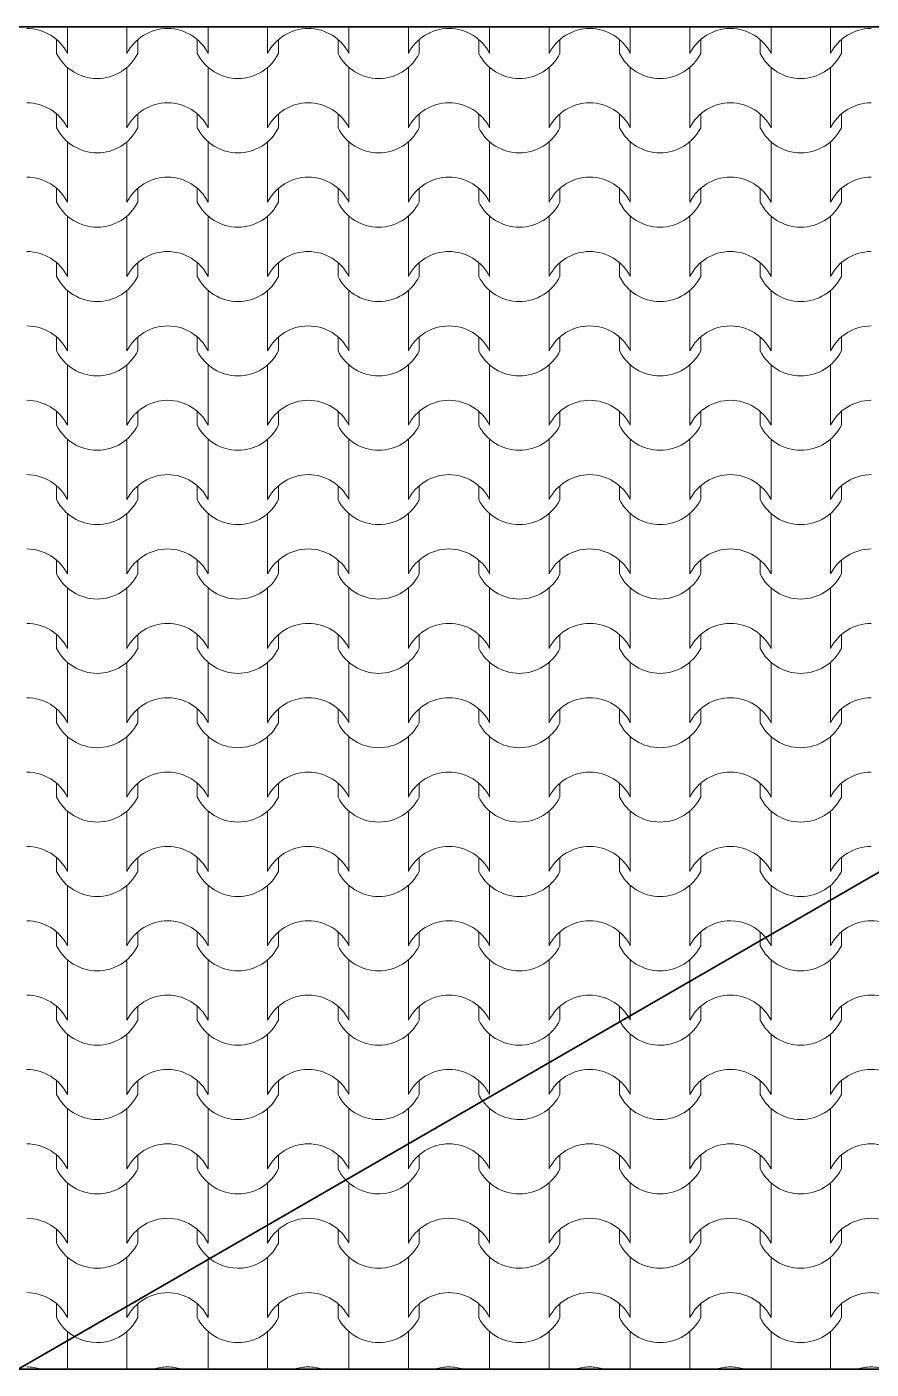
# Model space of a CAD drawing. Header units: millimetres. Extents: x 102766 to 172228, y -127504 to -81044.
# Drawn here: x 112370 to 114076, y -91269 to -88555 of the extents above; entities that cross this region are included whole.
import ezdxf

# ---------------------------------------------------------------- set-up
doc = ezdxf.new("R2010")
doc.units = ezdxf.units.MM
doc.header["$MEASUREMENT"] = 0
doc.layers.add('2D Drafting - General_Pen_No__105', color=7, linetype='Continuous', lineweight=13, true_color=0xcae6ff)
doc.layers.add('2D Drafting - General_Pen_No__82', color=7, linetype='Continuous', lineweight=20, true_color=0xaaaaaa)
doc.layers.add('Shell - Roof_Pen_No__21', color=7, linetype='Continuous', lineweight=35)

# ---------------------------------------------------------------- blocks, each defined once
blk = doc.blocks.new('*X18')
at = {"layer": '2D Drafting - General_Pen_No__82', "linetype": 'Continuous'}
for p, q in [((112451.7, -88555.1), (112451.7, -88608.9)), ((112572, -88555.1), (112572, -88608.9)), ((112736.2, -88555.1), (112736.2, -88608.9)), ((112856.4, -88555.1), (112856.4, -88608.9)), ((113020.7, -88555.1), (113020.7, -88608.9)), ((113140.9, -88555.1), (113140.9, -88608.9)), ((113305.2, -88555.1), (113305.2, -88608.9)), ((113425.4, -88555.1), (113425.4, -88608.9)), ((113589.6, -88555.1), (113589.6, -88608.9)), ((113709.9, -88555.1), (113709.9, -88608.9)), ((113874.1, -88555.1), (113874.1, -88608.9)), ((113994.4, -88555.1), (113994.4, -88608.9)), ((112429.7, -88580.9), (112429.7, -88608.9)), ((112594, -88580.9), (112594, -88608.9)), ((112714.2, -88580.9), (112714.2, -88608.9)), ((112878.4, -88580.9), (112878.4, -88608.9)), ((112998.7, -88580.9), (112998.7, -88608.9)), ((113162.9, -88580.9), (113162.9, -88608.9)), ((113283.2, -88580.9), (113283.2, -88608.9)), ((113447.4, -88580.9), (113447.4, -88608.9)), ((113567.6, -88580.9), (113567.6, -88608.9)), ((113731.9, -88580.9), (113731.9, -88608.9)), ((113852.1, -88580.9), (113852.1, -88608.9)), ((114016.4, -88580.9), (114016.4, -88608.9)), ((112451.7, -88637.3), (112451.7, -88698.3)), ((112572, -88637.3), (112572, -88698.3)), ((112736.2, -88637.3), (112736.2, -88698.3)), ((112856.4, -88637.3), (112856.4, -88698.3)), ((113020.7, -88637.3), (113020.7, -88698.3)), ((113140.9, -88637.3), (113140.9, -88698.3)), ((113305.2, -88637.3), (113305.2, -88698.3)), ((113425.4, -88637.3), (113425.4, -88698.3)), ((113589.6, -88637.3), (113589.6, -88698.3)), ((113709.9, -88637.3), (113709.9, -88698.3)), ((113874.1, -88637.3), (113874.1, -88698.3)), ((113994.4, -88637.3), (113994.4, -88698.3)), ((112451.7, -88698.3), (112451.7, -88759.3)), ((112572, -88698.3), (112572, -88759.3)), ((112736.2, -88698.3), (112736.2, -88759.3)), ((112856.4, -88698.3), (112856.4, -88759.3)), ((113020.7, -88698.3), (113020.7, -88759.3)), ((113140.9, -88698.3), (113140.9, -88759.3)), ((113305.2, -88698.3), (113305.2, -88759.3)), ((113425.4, -88698.3), (113425.4, -88759.3)), ((113589.6, -88698.3), (113589.6, -88759.3)), ((113709.9, -88698.3), (113709.9, -88759.3)), ((113874.1, -88698.3), (113874.1, -88759.3)), ((113994.4, -88698.3), (113994.4, -88759.3)), ((112429.7, -88731.2), (112429.7, -88759.3)), ((112594, -88731.2), (112594, -88759.3)), ((112714.2, -88731.2), (112714.2, -88759.3)), ((112878.4, -88731.2), (112878.4, -88759.3)), ((112998.7, -88731.2), (112998.7, -88759.3)), ((113162.9, -88731.2), (113162.9, -88759.3)), ((113283.2, -88731.2), (113283.2, -88759.3)), ((113447.4, -88731.2), (113447.4, -88759.3)), ((113567.6, -88731.2), (113567.6, -88759.3)), ((113731.9, -88731.2), (113731.9, -88759.3)), ((113852.1, -88731.2), (113852.1, -88759.3)), ((114016.4, -88731.2), (114016.4, -88759.3)), ((112451.7, -88787.7), (112451.7, -88848.6)), ((112572, -88787.7), (112572, -88848.6)), ((112736.2, -88787.7), (112736.2, -88848.6)), ((112856.4, -88787.7), (112856.4, -88848.6)), ((113020.7, -88787.7), (113020.7, -88848.6)), ((113140.9, -88787.7), (113140.9, -88848.6)), ((113305.2, -88787.7), (113305.2, -88848.6)), ((113425.4, -88787.7), (113425.4, -88848.6)), ((113589.6, -88787.7), (113589.6, -88848.6)), ((113709.9, -88787.7), (113709.9, -88848.6)), ((113874.1, -88787.7), (113874.1, -88848.6)), ((113994.4, -88787.7), (113994.4, -88848.6)), ((112451.7, -88848.6), (112451.7, -88909.6)), ((112572, -88848.6), (112572, -88909.6)), ((112736.2, -88848.6), (112736.2, -88909.6)), ((112856.4, -88848.6), (112856.4, -88909.6)), ((113020.7, -88848.6), (113020.7, -88909.6)), ((113140.9, -88848.6), (113140.9, -88909.6)), ((113305.2, -88848.6), (113305.2, -88909.6)), ((113425.4, -88848.6), (113425.4, -88909.6)), ((113589.6, -88848.6), (113589.6, -88909.6)), ((113709.9, -88848.6), (113709.9, -88909.6)), ((113874.1, -88848.6), (113874.1, -88909.6)), ((113994.4, -88848.6), (113994.4, -88909.6)), ((112429.7, -88881.6), (112429.7, -88909.6)), ((112594, -88881.6), (112594, -88909.6)), ((112714.2, -88881.6), (112714.2, -88909.6)), ((112878.4, -88881.6), (112878.4, -88909.6)), ((112998.7, -88881.6), (112998.7, -88909.6)), ((113162.9, -88881.6), (113162.9, -88909.6)), ((113283.2, -88881.6), (113283.2, -88909.6)), ((113447.4, -88881.6), (113447.4, -88909.6)), ((113567.6, -88881.6), (113567.6, -88909.6)), ((113731.9, -88881.6), (113731.9, -88909.6)), ((113852.1, -88881.6), (113852.1, -88909.6)), ((114016.4, -88881.6), (114016.4, -88909.6)), ((112451.7, -88938), (112451.7, -88999)), ((112572, -88938), (112572, -88999)), ((112736.2, -88938), (112736.2, -88999)), ((112856.4, -88938), (112856.4, -88999)), ((113020.7, -88938), (113020.7, -88999)), ((113140.9, -88938), (113140.9, -88999)), ((113305.2, -88938), (113305.2, -88999)), ((113425.4, -88938), (113425.4, -88999)), ((113589.6, -88938), (113589.6, -88999)), ((113709.9, -88938), (113709.9, -88999)), ((113874.1, -88938), (113874.1, -88999)), ((113994.4, -88938), (113994.4, -88999)), ((112451.7, -88999), (112451.7, -89059.9)), ((112572, -88999), (112572, -89059.9)), ((112736.2, -88999), (112736.2, -89059.9)), ((112856.4, -88999), (112856.4, -89059.9)), ((113020.7, -88999), (113020.7, -89059.9)), ((113140.9, -88999), (113140.9, -89059.9)), ((113305.2, -88999), (113305.2, -89059.9)), ((113425.4, -88999), (113425.4, -89059.9)), ((113589.6, -88999), (113589.6, -89059.9)), ((113709.9, -88999), (113709.9, -89059.9)), ((113874.1, -88999), (113874.1, -89059.9)), ((113994.4, -88999), (113994.4, -89059.9)), ((112429.7, -89031.9), (112429.7, -89059.9)), ((112594, -89031.9), (112594, -89059.9)), ((112714.2, -89031.9), (112714.2, -89059.9)), ((112878.4, -89031.9), (112878.4, -89059.9)), ((112998.7, -89031.9), (112998.7, -89059.9)), ((113162.9, -89031.9), (113162.9, -89059.9)), ((113283.2, -89031.9), (113283.2, -89059.9)), ((113447.4, -89031.9), (113447.4, -89059.9)), ((113567.6, -89031.9), (113567.6, -89059.9)), ((113731.9, -89031.9), (113731.9, -89059.9)), ((113852.1, -89031.9), (113852.1, -89059.9)), ((114016.4, -89031.9), (114016.4, -89059.9)), ((112451.7, -89088.3), (112451.7, -89149.3)), ((112572, -89088.3), (112572, -89149.3)), ((112736.2, -89088.3), (112736.2, -89149.3)), ((112856.4, -89088.3), (112856.4, -89149.3)), ((113020.7, -89088.3), (113020.7, -89149.3)), ((113140.9, -89088.3), (113140.9, -89149.3)), ((113305.2, -89088.3), (113305.2, -89149.3)), ((113425.4, -89088.3), (113425.4, -89149.3)), ((113589.6, -89088.3), (113589.6, -89149.3)), ((113709.9, -89088.3), (113709.9, -89149.3)), ((113874.1, -89088.3), (113874.1, -89149.3)), ((113994.4, -89088.3), (113994.4, -89149.3)), ((112451.7, -89149.3), (112451.7, -89210.3)), ((112572, -89149.3), (112572, -89210.3)), ((112736.2, -89149.3), (112736.2, -89210.3)), ((112856.4, -89149.3), (112856.4, -89210.3)), ((113020.7, -89149.3), (113020.7, -89210.3)), ((113140.9, -89149.3), (113140.9, -89210.3)), ((113305.2, -89149.3), (113305.2, -89210.3)), ((113425.4, -89149.3), (113425.4, -89210.3)), ((113589.6, -89149.3), (113589.6, -89210.3)), ((113709.9, -89149.3), (113709.9, -89210.3)), ((113874.1, -89149.3), (113874.1, -89210.3)), ((113994.4, -89149.3), (113994.4, -89210.3)), ((112429.7, -89182.2), (112429.7, -89210.3)), ((112594, -89182.2), (112594, -89210.3)), ((112714.2, -89182.2), (112714.2, -89210.3)), ((112878.4, -89182.2), (112878.4, -89210.3)), ((112998.7, -89182.2), (112998.7, -89210.3)), ((113162.9, -89182.2), (113162.9, -89210.3)), ((113283.2, -89182.2), (113283.2, -89210.3)), ((113447.4, -89182.2), (113447.4, -89210.3)), ((113567.6, -89182.2), (113567.6, -89210.3)), ((113731.9, -89182.2), (113731.9, -89210.3)), ((113852.1, -89182.2), (113852.1, -89210.3)), ((114016.4, -89182.2), (114016.4, -89210.3)), ((112451.7, -89238.7), (112451.7, -89299.6)), ((112572, -89238.7), (112572, -89299.6)), ((112736.2, -89238.7), (112736.2, -89299.6)), ((112856.4, -89238.7), (112856.4, -89299.6)), ((113020.7, -89238.7), (113020.7, -89299.6)), ((113140.9, -89238.7), (113140.9, -89299.6)), ((113305.2, -89238.7), (113305.2, -89299.6)), ((113425.4, -89238.7), (113425.4, -89299.6)), ((113589.6, -89238.7), (113589.6, -89299.6)), ((113709.9, -89238.7), (113709.9, -89299.6)), ((113874.1, -89238.7), (113874.1, -89299.6)), ((113994.4, -89238.7), (113994.4, -89299.6)), ((112451.7, -89299.6), (112451.7, -89360.6)), ((112572, -89299.6), (112572, -89360.6)), ((112736.2, -89299.6), (112736.2, -89360.6)), ((112856.4, -89299.6), (112856.4, -89360.6)), ((113020.7, -89299.6), (113020.7, -89360.6)), ((113140.9, -89299.6), (113140.9, -89360.6)), ((113305.2, -89299.6), (113305.2, -89360.6)), ((113425.4, -89299.6), (113425.4, -89360.6)), ((113589.6, -89299.6), (113589.6, -89360.6)), ((113709.9, -89299.6), (113709.9, -89360.6)), ((113874.1, -89299.6), (113874.1, -89360.6)), ((113994.4, -89299.6), (113994.4, -89360.6)), ((112429.7, -89332.6), (112429.7, -89360.6)), ((112594, -89332.6), (112594, -89360.6)), ((112714.2, -89332.6), (112714.2, -89360.6)), ((112878.4, -89332.6), (112878.4, -89360.6)), ((112998.7, -89332.6), (112998.7, -89360.6)), ((113162.9, -89332.6), (113162.9, -89360.6)), ((113283.2, -89332.6), (113283.2, -89360.6)), ((113447.4, -89332.6), (113447.4, -89360.6)), ((113567.6, -89332.6), (113567.6, -89360.6)), ((113731.9, -89332.6), (113731.9, -89360.6)), ((113852.1, -89332.6), (113852.1, -89360.6)), ((114016.4, -89332.6), (114016.4, -89360.6)), ((112451.7, -89389), (112451.7, -89450)), ((112572, -89389), (112572, -89450)), ((112736.2, -89389), (112736.2, -89450)), ((112856.4, -89389), (112856.4, -89450)), ((113020.7, -89389), (113020.7, -89450)), ((113140.9, -89389), (113140.9, -89450)), ((113305.2, -89389), (113305.2, -89450)), ((113425.4, -89389), (113425.4, -89450)), ((113589.6, -89389), (113589.6, -89450)), ((113709.9, -89389), (113709.9, -89450)), ((113874.1, -89389), (113874.1, -89450)), ((113994.4, -89389), (113994.4, -89450)), ((112451.7, -89450), (112451.7, -89510.9)), ((112572, -89450), (112572, -89510.9)), ((112736.2, -89450), (112736.2, -89510.9)), ((112856.4, -89450), (112856.4, -89510.9)), ((113020.7, -89450), (113020.7, -89510.9)), ((113140.9, -89450), (113140.9, -89510.9)), ((113305.2, -89450), (113305.2, -89510.9)), ((113425.4, -89450), (113425.4, -89510.9)), ((113589.6, -89450), (113589.6, -89510.9)), ((113709.9, -89450), (113709.9, -89510.9)), ((113874.1, -89450), (113874.1, -89510.9)), ((113994.4, -89450), (113994.4, -89510.9)), ((112429.7, -89482.9), (112429.7, -89510.9)), ((112594, -89482.9), (112594, -89510.9)), ((112714.2, -89482.9), (112714.2, -89510.9)), ((112878.4, -89482.9), (112878.4, -89510.9)), ((112998.7, -89482.9), (112998.7, -89510.9)), ((113162.9, -89482.9), (113162.9, -89510.9)), ((113283.2, -89482.9), (113283.2, -89510.9)), ((113447.4, -89482.9), (113447.4, -89510.9)), ((113567.6, -89482.9), (113567.6, -89510.9)), ((113731.9, -89482.9), (113731.9, -89510.9)), ((113852.1, -89482.9), (113852.1, -89510.9)), ((114016.4, -89482.9), (114016.4, -89510.9)), ((112451.7, -89539.3), (112451.7, -89600.3)), ((112572, -89539.3), (112572, -89600.3)), ((112736.2, -89539.3), (112736.2, -89600.3)), ((112856.4, -89539.3), (112856.4, -89600.3)), ((113020.7, -89539.3), (113020.7, -89600.3)), ((113140.9, -89539.3), (113140.9, -89600.3)), ((113305.2, -89539.3), (113305.2, -89600.3)), ((113425.4, -89539.3), (113425.4, -89600.3)), ((113589.6, -89539.3), (113589.6, -89600.3)), ((113709.9, -89539.3), (113709.9, -89600.3)), ((113874.1, -89539.3), (113874.1, -89600.3)), ((113994.4, -89539.3), (113994.4, -89600.3)), ((112451.7, -89600.3), (112451.7, -89661.3)), ((112572, -89600.3), (112572, -89661.3)), ((112736.2, -89600.3), (112736.2, -89661.3)), ((112856.4, -89600.3), (112856.4, -89661.3)), ((113020.7, -89600.3), (113020.7, -89661.3)), ((113140.9, -89600.3), (113140.9, -89661.3)), ((113305.2, -89600.3), (113305.2, -89661.3)), ((113425.4, -89600.3), (113425.4, -89661.3)), ((113589.6, -89600.3), (113589.6, -89661.3)), ((113709.9, -89600.3), (113709.9, -89661.3)), ((113874.1, -89600.3), (113874.1, -89661.3)), ((113994.4, -89600.3), (113994.4, -89661.3)), ((112429.7, -89633.3), (112429.7, -89661.3)), ((112594, -89633.3), (112594, -89661.3)), ((112714.2, -89633.3), (112714.2, -89661.3)), ((112878.4, -89633.3), (112878.4, -89661.3)), ((112998.7, -89633.3), (112998.7, -89661.3)), ((113162.9, -89633.3), (113162.9, -89661.3)), ((113283.2, -89633.3), (113283.2, -89661.3)), ((113447.4, -89633.3), (113447.4, -89661.3)), ((113567.6, -89633.3), (113567.6, -89661.3)), ((113731.9, -89633.3), (113731.9, -89661.3)), ((113852.1, -89633.3), (113852.1, -89661.3)), ((114016.4, -89633.3), (114016.4, -89661.3)), ((112451.7, -89689.7), (112451.7, -89750.6)), ((112572, -89689.7), (112572, -89750.6)), ((112736.2, -89689.7), (112736.2, -89750.6)), ((112856.4, -89689.7), (112856.4, -89750.6)), ((113020.7, -89689.7), (113020.7, -89750.6)), ((113140.9, -89689.7), (113140.9, -89750.6)), ((113305.2, -89689.7), (113305.2, -89750.6)), ((113425.4, -89689.7), (113425.4, -89750.6)), ((113589.6, -89689.7), (113589.6, -89750.6)), ((113709.9, -89689.7), (113709.9, -89750.6)), ((113874.1, -89689.7), (113874.1, -89750.6)), ((113994.4, -89689.7), (113994.4, -89750.6)), ((112451.7, -89750.6), (112451.7, -89811.6)), ((112572, -89750.6), (112572, -89811.6)), ((112736.2, -89750.6), (112736.2, -89811.6)), ((112856.4, -89750.6), (112856.4, -89811.6)), ((113020.7, -89750.6), (113020.7, -89811.6)), ((113140.9, -89750.6), (113140.9, -89811.6)), ((113305.2, -89750.6), (113305.2, -89811.6)), ((113425.4, -89750.6), (113425.4, -89811.6)), ((113589.6, -89750.6), (113589.6, -89811.6)), ((113709.9, -89750.6), (113709.9, -89811.6)), ((113874.1, -89750.6), (113874.1, -89811.6)), ((113994.4, -89750.6), (113994.4, -89811.6)), ((112429.7, -89783.6), (112429.7, -89811.6)), ((112594, -89783.6), (112594, -89811.6)), ((112714.2, -89783.6), (112714.2, -89811.6)), ((112878.4, -89783.6), (112878.4, -89811.6)), ((112998.7, -89783.6), (112998.7, -89811.6)), ((113162.9, -89783.6), (113162.9, -89811.6)), ((113283.2, -89783.6), (113283.2, -89811.6)), ((113447.4, -89783.6), (113447.4, -89811.6)), ((113567.6, -89783.6), (113567.6, -89811.6)), ((113731.9, -89783.6), (113731.9, -89811.6)), ((113852.1, -89783.6), (113852.1, -89811.6)), ((114016.4, -89783.6), (114016.4, -89811.6)), ((112451.7, -89840), (112451.7, -89901)), ((112572, -89840), (112572, -89901)), ((112736.2, -89840), (112736.2, -89901)), ((112856.4, -89840), (112856.4, -89901)), ((113020.7, -89840), (113020.7, -89901)), ((113140.9, -89840), (113140.9, -89901)), ((113305.2, -89840), (113305.2, -89901)), ((113425.4, -89840), (113425.4, -89901)), ((113589.6, -89840), (113589.6, -89901)), ((113709.9, -89840), (113709.9, -89901)), ((113874.1, -89840), (113874.1, -89901)), ((113994.4, -89840), (113994.4, -89901)), ((112451.7, -89901), (112451.7, -89962)), ((112572, -89901), (112572, -89962)), ((112736.2, -89901), (112736.2, -89962)), ((112856.4, -89901), (112856.4, -89962)), ((113020.7, -89901), (113020.7, -89962)), ((113140.9, -89901), (113140.9, -89962)), ((113305.2, -89901), (113305.2, -89962)), ((113425.4, -89901), (113425.4, -89962)), ((113589.6, -89901), (113589.6, -89962)), ((113709.9, -89901), (113709.9, -89962)), ((113874.1, -89901), (113874.1, -89962)), ((113994.4, -89901), (113994.4, -89962)), ((112429.7, -89933.9), (112429.7, -89962)), ((112594, -89933.9), (112594, -89962)), ((112714.2, -89933.9), (112714.2, -89962)), ((112878.4, -89933.9), (112878.4, -89962)), ((112998.7, -89933.9), (112998.7, -89962)), ((113162.9, -89933.9), (113162.9, -89962)), ((113283.2, -89933.9), (113283.2, -89962)), ((113447.4, -89933.9), (113447.4, -89962)), ((113567.6, -89933.9), (113567.6, -89962)), ((113731.9, -89933.9), (113731.9, -89962)), ((113852.1, -89933.9), (113852.1, -89962)), ((114016.4, -89933.9), (114016.4, -89962)), ((112451.7, -89990.4), (112451.7, -90051.3)), ((112572, -89990.4), (112572, -90051.3)), ((112736.2, -89990.4), (112736.2, -90051.3)), ((112856.4, -89990.4), (112856.4, -90051.3)), ((113020.7, -89990.4), (113020.7, -90051.3)), ((113140.9, -89990.4), (113140.9, -90051.3)), ((113305.2, -89990.4), (113305.2, -90051.3)), ((113425.4, -89990.4), (113425.4, -90051.3)), ((113589.6, -89990.4), (113589.6, -90051.3)), ((113709.9, -89990.4), (113709.9, -90051.3)), ((113874.1, -89990.4), (113874.1, -90051.3)), ((113994.4, -89990.4), (113994.4, -90051.3)), ((112451.7, -90051.3), (112451.7, -90112.3)), ((112572, -90051.3), (112572, -90112.3)), ((112736.2, -90051.3), (112736.2, -90112.3)), ((112856.4, -90051.3), (112856.4, -90112.3)), ((113020.7, -90051.3), (113020.7, -90112.3)), ((113140.9, -90051.3), (113140.9, -90112.3)), ((113305.2, -90051.3), (113305.2, -90112.3)), ((113425.4, -90051.3), (113425.4, -90112.3)), ((113589.6, -90051.3), (113589.6, -90112.3)), ((113709.9, -90051.3), (113709.9, -90112.3)), ((113874.1, -90051.3), (113874.1, -90112.3)), ((113994.4, -90051.3), (113994.4, -90112.3)), ((112429.7, -90084.3), (112429.7, -90112.3)), ((112594, -90084.3), (112594, -90112.3)), ((112714.2, -90084.3), (112714.2, -90112.3)), ((112878.4, -90084.3), (112878.4, -90112.3)), ((112998.7, -90084.3), (112998.7, -90112.3)), ((113162.9, -90084.3), (113162.9, -90112.3)), ((113283.2, -90084.3), (113283.2, -90112.3)), ((113447.4, -90084.3), (113447.4, -90112.3)), ((113567.6, -90084.3), (113567.6, -90112.3)), ((113731.9, -90084.3), (113731.9, -90112.3)), ((113852.1, -90084.3), (113852.1, -90112.3)), ((114016.4, -90084.3), (114016.4, -90112.3)), ((112451.7, -90140.7), (112451.7, -90201.7)), ((112572, -90140.7), (112572, -90201.7)), ((112736.2, -90140.7), (112736.2, -90201.7)), ((112856.4, -90140.7), (112856.4, -90201.7)), ((113020.7, -90140.7), (113020.7, -90201.7)), ((113140.9, -90140.7), (113140.9, -90201.7)), ((113305.2, -90140.7), (113305.2, -90201.7)), ((113425.4, -90140.7), (113425.4, -90201.7)), ((113589.6, -90140.7), (113589.6, -90201.7)), ((113709.9, -90140.7), (113709.9, -90201.7)), ((113874.1, -90140.7), (113874.1, -90201.7)), ((113994.4, -90140.7), (113994.4, -90201.7)), ((112451.7, -90201.7), (112451.7, -90262.6)), ((112572, -90201.7), (112572, -90262.6)), ((112736.2, -90201.7), (112736.2, -90262.6)), ((112856.4, -90201.7), (112856.4, -90262.6)), ((113020.7, -90201.7), (113020.7, -90262.6)), ((113140.9, -90201.7), (113140.9, -90262.6)), ((113305.2, -90201.7), (113305.2, -90262.6)), ((113425.4, -90201.7), (113425.4, -90262.6)), ((113589.6, -90201.7), (113589.6, -90262.6)), ((113709.9, -90201.7), (113709.9, -90262.6)), ((113874.1, -90201.7), (113874.1, -90262.6)), ((113994.4, -90201.7), (113994.4, -90262.6)), ((112429.7, -90234.6), (112429.7, -90262.6)), ((112594, -90234.6), (112594, -90262.6)), ((112714.2, -90234.6), (112714.2, -90262.6)), ((112878.4, -90234.6), (112878.4, -90262.6)), ((112998.7, -90234.6), (112998.7, -90262.6)), ((113162.9, -90234.6), (113162.9, -90262.6)), ((113283.2, -90234.6), (113283.2, -90262.6)), ((113447.4, -90234.6), (113447.4, -90262.6)), ((113567.6, -90234.6), (113567.6, -90262.6)), ((113731.9, -90234.6), (113731.9, -90262.6)), ((113852.1, -90234.6), (113852.1, -90262.6)), ((114016.4, -90234.6), (114016.4, -90262.6)), ((112451.7, -90291), (112451.7, -90352)), ((112572, -90291), (112572, -90352)), ((112736.2, -90291), (112736.2, -90352)), ((112856.4, -90291), (112856.4, -90352)), ((113020.7, -90291), (113020.7, -90352)), ((113140.9, -90291), (113140.9, -90352)), ((113305.2, -90291), (113305.2, -90352)), ((113425.4, -90291), (113425.4, -90352)), ((113589.6, -90291), (113589.6, -90352)), ((113709.9, -90291), (113709.9, -90352)), ((113874.1, -90291), (113874.1, -90352)), ((113994.4, -90291), (113994.4, -90320.8)), ((112451.7, -90352), (112451.7, -90413)), ((112572, -90352), (112572, -90413)), ((112736.2, -90352), (112736.2, -90413)), ((112856.4, -90352), (112856.4, -90413)), ((113020.7, -90352), (113020.7, -90413)), ((113140.9, -90352), (113140.9, -90413)), ((113305.2, -90352), (113305.2, -90413)), ((113425.4, -90352), (113425.4, -90413)), ((113589.6, -90352), (113589.6, -90413)), ((113709.9, -90352), (113709.9, -90413)), ((113874.1, -90352), (113874.1, -90390.2)), ((112429.7, -90384.9), (112429.7, -90413)), ((112594, -90384.9), (112594, -90413)), ((112714.2, -90384.9), (112714.2, -90413)), ((112878.4, -90384.9), (112878.4, -90413)), ((112998.7, -90384.9), (112998.7, -90413)), ((113162.9, -90384.9), (113162.9, -90413)), ((113283.2, -90384.9), (113283.2, -90413)), ((113447.4, -90384.9), (113447.4, -90413)), ((113567.6, -90384.9), (113567.6, -90413)), ((113731.9, -90384.9), (113731.9, -90413)), ((113852.1, -90384.9), (113852.1, -90402.9)), ((112451.7, -90441.4), (112451.7, -90502.3)), ((112572, -90441.4), (112572, -90502.3)), ((112736.2, -90441.4), (112736.2, -90502.3)), ((112856.4, -90441.4), (112856.4, -90502.3)), ((113020.7, -90441.4), (113020.7, -90502.3)), ((113140.9, -90441.4), (113140.9, -90502.3)), ((113305.2, -90441.4), (113305.2, -90502.3)), ((113425.4, -90441.4), (113425.4, -90502.3)), ((113589.6, -90441.4), (113589.6, -90502.3)), ((113709.9, -90441.4), (113709.9, -90485)), ((112451.7, -90502.3), (112451.7, -90563.3)), ((112572, -90502.3), (112572, -90563.3)), ((112736.2, -90502.3), (112736.2, -90563.3)), ((112856.4, -90502.3), (112856.4, -90563.3)), ((113020.7, -90502.3), (113020.7, -90563.3)), ((113140.9, -90502.3), (113140.9, -90563.3)), ((113305.2, -90502.3), (113305.2, -90563.3)), ((113425.4, -90502.3), (113425.4, -90563.3)), ((113589.6, -90502.3), (113589.6, -90554.4)), ((112429.7, -90535.3), (112429.7, -90563.3)), ((112594, -90535.3), (112594, -90563.3)), ((112714.2, -90535.3), (112714.2, -90563.3)), ((112878.4, -90535.3), (112878.4, -90563.3)), ((112998.7, -90535.3), (112998.7, -90563.3)), ((113162.9, -90535.3), (113162.9, -90563.3)), ((113283.2, -90535.3), (113283.2, -90563.3)), ((113447.4, -90535.3), (113447.4, -90563.3)), ((113567.6, -90535.3), (113567.6, -90563.3)), ((112451.7, -90591.7), (112451.7, -90652.7)), ((112572, -90591.7), (112572, -90652.7)), ((112736.2, -90591.7), (112736.2, -90652.7)), ((112856.4, -90591.7), (112856.4, -90652.7)), ((113020.7, -90591.7), (113020.7, -90652.7)), ((113140.9, -90591.7), (113140.9, -90652.7)), ((113305.2, -90591.7), (113305.2, -90652.7)), ((113425.4, -90591.7), (113425.4, -90649.3)), ((112451.7, -90652.7), (112451.7, -90713.6)), ((112572, -90652.7), (112572, -90713.6)), ((112736.2, -90652.7), (112736.2, -90713.6)), ((112856.4, -90652.7), (112856.4, -90713.6)), ((113020.7, -90652.7), (113020.7, -90713.6)), ((113140.9, -90652.7), (113140.9, -90713.6)), ((113305.2, -90652.7), (113305.2, -90713.6)), ((112429.7, -90685.6), (112429.7, -90713.6)), ((112594, -90685.6), (112594, -90713.6)), ((112714.2, -90685.6), (112714.2, -90713.6)), ((112878.4, -90685.6), (112878.4, -90713.6)), ((112998.7, -90685.6), (112998.7, -90713.6)), ((113162.9, -90685.6), (113162.9, -90713.6)), ((113283.2, -90685.6), (113283.2, -90713.6)), ((112451.7, -90742), (112451.7, -90803)), ((112572, -90742), (112572, -90803)), ((112736.2, -90742), (112736.2, -90803)), ((112856.4, -90742), (112856.4, -90803)), ((113020.7, -90742), (113020.7, -90803)), ((113140.9, -90742), (113140.9, -90803)), ((112451.7, -90803), (112451.7, -90864)), ((112572, -90803), (112572, -90864)), ((112736.2, -90803), (112736.2, -90864)), ((112856.4, -90803), (112856.4, -90864)), ((113020.7, -90803), (113020.7, -90864)), ((113140.9, -90803), (113140.9, -90813.5)), ((112429.7, -90835.9), (112429.7, -90864)), ((112594, -90835.9), (112594, -90864)), ((112714.2, -90835.9), (112714.2, -90864)), ((112878.4, -90835.9), (112878.4, -90864)), ((112998.7, -90835.9), (112998.7, -90864)), ((112451.7, -90892.4), (112451.7, -90953.3)), ((112572, -90892.4), (112572, -90953.3)), ((112736.2, -90892.4), (112736.2, -90953.3)), ((112856.4, -90892.4), (112856.4, -90953.3)), ((112451.7, -90953.3), (112451.7, -91014.3)), ((112572, -90953.3), (112572, -91014.3)), ((112736.2, -90953.3), (112736.2, -91014.3)), ((112856.4, -90953.3), (112856.4, -90977.8)), ((112429.7, -90986.3), (112429.7, -91014.3)), ((112594, -90986.3), (112594, -91014.3)), ((112714.2, -90986.3), (112714.2, -91014.3)), ((112451.7, -91042.7), (112451.7, -91103.7)), ((112572, -91042.7), (112572, -91103.7)), ((112736.2, -91042.7), (112736.2, -91047.2)), ((112451.7, -91103.7), (112451.7, -91164.6)), ((112572, -91103.7), (112572, -91142)), ((112429.7, -91136.6), (112429.7, -91164.6)), ((112451.7, -91193), (112451.7, -91211.4))]:
    blk.add_line(p, q, dxfattribs=at)
for centre, radius, start, end in [((112369.3, -88650.9), 92.5, 26.9885, 89.8295), ((112654.4, -88650.9), 92.5, 90.1705, 153.0115), ((112653.8, -88650.9), 92.5, 26.9885, 89.8295), ((112938.8, -88650.9), 92.5, 90.1705, 153.0115), ((112938.3, -88650.9), 92.5, 26.9885, 89.8295), ((113223.3, -88650.9), 92.5, 90.1705, 153.0115), ((113222.8, -88650.9), 92.5, 26.9885, 89.8295), ((113507.8, -88650.9), 92.5, 90.1705, 153.0115), ((113507.2, -88650.9), 92.5, 26.9885, 89.8295), ((113792.3, -88650.9), 92.5, 90.1705, 153.0115), ((113791.7, -88650.9), 92.5, 26.9885, 89.8295), ((114076.8, -88650.9), 92.5, 90.1705, 153.0115), ((112511.8, -88567.6), 91.9, 206.7044, 333.2956), ((112796.3, -88567.6), 91.9, 206.7044, 333.2956), ((113080.8, -88567.6), 91.9, 206.7044, 333.2956), ((113365.3, -88567.6), 91.9, 206.7044, 333.2956), ((113649.8, -88567.6), 91.9, 206.7044, 333.2956), ((113934.2, -88567.6), 91.9, 206.7044, 333.2956), ((112369.3, -88801.2), 92.5, 26.9885, 89.8295), ((112654.4, -88801.2), 92.5, 90.1705, 153.0115), ((112653.8, -88801.2), 92.5, 26.9885, 89.8295), ((112938.8, -88801.2), 92.5, 90.1705, 153.0115), ((112938.3, -88801.2), 92.5, 26.9885, 89.8295), ((113223.3, -88801.2), 92.5, 90.1705, 153.0115), ((113222.8, -88801.2), 92.5, 26.9885, 89.8295), ((113507.8, -88801.2), 92.5, 90.1705, 153.0115), ((113507.2, -88801.2), 92.5, 26.9885, 89.8295), ((113792.3, -88801.2), 92.5, 90.1705, 153.0115), ((113791.7, -88801.2), 92.5, 26.9885, 89.8295), ((114076.8, -88801.2), 92.5, 90.1705, 153.0115), ((112511.8, -88718), 91.9, 206.7044, 333.2956), ((112796.3, -88718), 91.9, 206.7044, 333.2956), ((113080.8, -88718), 91.9, 206.7044, 333.2956), ((113365.3, -88718), 91.9, 206.7044, 333.2956), ((113649.8, -88718), 91.9, 206.7044, 333.2956), ((113934.2, -88718), 91.9, 206.7044, 333.2956), ((112369.3, -88951.6), 92.5, 26.9885, 89.8295), ((112654.4, -88951.6), 92.5, 90.1705, 153.0115), ((112653.8, -88951.6), 92.5, 26.9885, 89.8295), ((112938.8, -88951.6), 92.5, 90.1705, 153.0115), ((112938.3, -88951.6), 92.5, 26.9885, 89.8295), ((113223.3, -88951.6), 92.5, 90.1705, 153.0115), ((113222.8, -88951.6), 92.5, 26.9885, 89.8295), ((113507.8, -88951.6), 92.5, 90.1705, 153.0115), ((113507.2, -88951.6), 92.5, 26.9885, 89.8295), ((113792.3, -88951.6), 92.5, 90.1705, 153.0115), ((113791.7, -88951.6), 92.5, 26.9885, 89.8295), ((114076.8, -88951.6), 92.5, 90.1705, 153.0115), ((112511.8, -88868.3), 91.9, 206.7044, 333.2956), ((112796.3, -88868.3), 91.9, 206.7044, 333.2956), ((113080.8, -88868.3), 91.9, 206.7044, 333.2956), ((113365.3, -88868.3), 91.9, 206.7044, 333.2956), ((113649.8, -88868.3), 91.9, 206.7044, 333.2956), ((113934.2, -88868.3), 91.9, 206.7044, 333.2956), ((112369.3, -89101.9), 92.5, 26.9885, 89.8295), ((112654.4, -89101.9), 92.5, 90.1705, 153.0115), ((112653.8, -89101.9), 92.5, 26.9885, 89.8295), ((112938.8, -89101.9), 92.5, 90.1705, 153.0115), ((112938.3, -89101.9), 92.5, 26.9885, 89.8295), ((113223.3, -89101.9), 92.5, 90.1705, 153.0115), ((113222.8, -89101.9), 92.5, 26.9885, 89.8295), ((113507.8, -89101.9), 92.5, 90.1705, 153.0115), ((113507.2, -89101.9), 92.5, 26.9885, 89.8295), ((113792.3, -89101.9), 92.5, 90.1705, 153.0115), ((113791.7, -89101.9), 92.5, 26.9885, 89.8295), ((114076.8, -89101.9), 92.5, 90.1705, 153.0115), ((112511.8, -89018.6), 91.9, 206.7044, 333.2956), ((112796.3, -89018.6), 91.9, 206.7044, 333.2956), ((113080.8, -89018.6), 91.9, 206.7044, 333.2956), ((113365.3, -89018.6), 91.9, 206.7044, 333.2956), ((113649.8, -89018.6), 91.9, 206.7044, 333.2956), ((113934.2, -89018.6), 91.9, 206.7044, 333.2956), ((112369.3, -89252.2), 92.5, 26.9885, 89.8295), ((112654.4, -89252.2), 92.5, 90.1705, 153.0115), ((112653.8, -89252.2), 92.5, 26.9885, 89.8295), ((112938.8, -89252.2), 92.5, 90.1705, 153.0115), ((112938.3, -89252.2), 92.5, 26.9885, 89.8295), ((113223.3, -89252.2), 92.5, 90.1705, 153.0115), ((113222.8, -89252.2), 92.5, 26.9885, 89.8295), ((113507.8, -89252.2), 92.5, 90.1705, 153.0115), ((113507.2, -89252.2), 92.5, 26.9885, 89.8295), ((113792.3, -89252.2), 92.5, 90.1705, 153.0115), ((113791.7, -89252.2), 92.5, 26.9885, 89.8295), ((114076.8, -89252.2), 92.5, 90.1705, 153.0115), ((112511.8, -89169), 91.9, 206.7044, 333.2956), ((112796.3, -89169), 91.9, 206.7044, 333.2956), ((113080.8, -89169), 91.9, 206.7044, 333.2956), ((113365.3, -89169), 91.9, 206.7044, 333.2956), ((113649.8, -89169), 91.9, 206.7044, 333.2956), ((113934.2, -89169), 91.9, 206.7044, 333.2956), ((112369.3, -89402.6), 92.5, 26.9885, 89.8295), ((112654.4, -89402.6), 92.5, 90.1705, 153.0115), ((112653.8, -89402.6), 92.5, 26.9885, 89.8295), ((112938.8, -89402.6), 92.5, 90.1705, 153.0115), ((112938.3, -89402.6), 92.5, 26.9885, 89.8295), ((113223.3, -89402.6), 92.5, 90.1705, 153.0115), ((113222.8, -89402.6), 92.5, 26.9885, 89.8295), ((113507.8, -89402.6), 92.5, 90.1705, 153.0115), ((113507.2, -89402.6), 92.5, 26.9885, 89.8295), ((113792.3, -89402.6), 92.5, 90.1705, 153.0115), ((113791.7, -89402.6), 92.5, 26.9885, 89.8295), ((114076.8, -89402.6), 92.5, 90.1705, 153.0115), ((112511.8, -89319.3), 91.9, 206.7044, 333.2956), ((112796.3, -89319.3), 91.9, 206.7044, 333.2956), ((113080.8, -89319.3), 91.9, 206.7044, 333.2956), ((113365.3, -89319.3), 91.9, 206.7044, 333.2956), ((113649.8, -89319.3), 91.9, 206.7044, 333.2956), ((113934.2, -89319.3), 91.9, 206.7044, 333.2956), ((112369.3, -89552.9), 92.5, 26.9885, 89.8295), ((112654.4, -89552.9), 92.5, 90.1705, 153.0115), ((112653.8, -89552.9), 92.5, 26.9885, 89.8295), ((112938.8, -89552.9), 92.5, 90.1705, 153.0115), ((112938.3, -89552.9), 92.5, 26.9885, 89.8295), ((113223.3, -89552.9), 92.5, 90.1705, 153.0115), ((113222.8, -89552.9), 92.5, 26.9885, 89.8295), ((113507.8, -89552.9), 92.5, 90.1705, 153.0115), ((113507.2, -89552.9), 92.5, 26.9885, 89.8295), ((113792.3, -89552.9), 92.5, 90.1705, 153.0115), ((113791.7, -89552.9), 92.5, 26.9885, 89.8295), ((114076.8, -89552.9), 92.5, 90.1705, 153.0115), ((112511.8, -89469.6), 91.9, 206.7044, 333.2956), ((112796.3, -89469.6), 91.9, 206.7044, 333.2956), ((113080.8, -89469.6), 91.9, 206.7044, 333.2956), ((113365.3, -89469.6), 91.9, 206.7044, 333.2956), ((113649.8, -89469.6), 91.9, 206.7044, 333.2956), ((113934.2, -89469.6), 91.9, 206.7044, 333.2956), ((112369.3, -89703.2), 92.5, 26.9885, 89.8295), ((112654.4, -89703.2), 92.5, 90.1705, 153.0115), ((112653.8, -89703.2), 92.5, 26.9885, 89.8295), ((112938.8, -89703.2), 92.5, 90.1705, 153.0115), ((112938.3, -89703.2), 92.5, 26.9885, 89.8295), ((113223.3, -89703.2), 92.5, 90.1705, 153.0115), ((113222.8, -89703.2), 92.5, 26.9885, 89.8295), ((113507.8, -89703.2), 92.5, 90.1705, 153.0115), ((113507.2, -89703.2), 92.5, 26.9885, 89.8295), ((113792.3, -89703.2), 92.5, 90.1705, 153.0115), ((113791.7, -89703.2), 92.5, 26.9885, 89.8295), ((114076.8, -89703.2), 92.5, 90.1705, 153.0115), ((112511.8, -89620), 91.9, 206.7044, 333.2956), ((112796.3, -89620), 91.9, 206.7044, 333.2956), ((113080.8, -89620), 91.9, 206.7044, 333.2956), ((113365.3, -89620), 91.9, 206.7044, 333.2956), ((113649.8, -89620), 91.9, 206.7044, 333.2956), ((113934.2, -89620), 91.9, 206.7044, 333.2956), ((112369.3, -89853.6), 92.5, 26.9885, 89.8295), ((112654.4, -89853.6), 92.5, 90.1705, 153.0115), ((112653.8, -89853.6), 92.5, 26.9885, 89.8295), ((112938.8, -89853.6), 92.5, 90.1705, 153.0115), ((112938.3, -89853.6), 92.5, 26.9885, 89.8295), ((113223.3, -89853.6), 92.5, 90.1705, 153.0115), ((113222.8, -89853.6), 92.5, 26.9885, 89.8295), ((113507.8, -89853.6), 92.5, 90.1705, 153.0115), ((113507.2, -89853.6), 92.5, 26.9885, 89.8295), ((113792.3, -89853.6), 92.5, 90.1705, 153.0115), ((113791.7, -89853.6), 92.5, 26.9885, 89.8295), ((114076.8, -89853.6), 92.5, 90.1705, 153.0115), ((112511.8, -89770.3), 91.9, 206.7044, 333.2956), ((112796.3, -89770.3), 91.9, 206.7044, 333.2956), ((113080.8, -89770.3), 91.9, 206.7044, 333.2956), ((113365.3, -89770.3), 91.9, 206.7044, 333.2956), ((113649.8, -89770.3), 91.9, 206.7044, 333.2956), ((113934.2, -89770.3), 91.9, 206.7044, 333.2956), ((112369.3, -90003.9), 92.5, 26.9885, 89.8295), ((112654.4, -90003.9), 92.5, 90.1705, 153.0115), ((112653.8, -90003.9), 92.5, 26.9885, 89.8295), ((112938.8, -90003.9), 92.5, 90.1705, 153.0115), ((112938.3, -90003.9), 92.5, 26.9885, 89.8295), ((113223.3, -90003.9), 92.5, 90.1705, 153.0115), ((113222.8, -90003.9), 92.5, 26.9885, 89.8295), ((113507.8, -90003.9), 92.5, 90.1705, 153.0115), ((113507.2, -90003.9), 92.5, 26.9885, 89.8295), ((113792.3, -90003.9), 92.5, 90.1705, 153.0115), ((113791.7, -90003.9), 92.5, 26.9885, 89.8295), ((114076.8, -90003.9), 92.5, 90.1705, 153.0115), ((112511.8, -89920.6), 91.9, 206.7044, 333.2956), ((112796.3, -89920.6), 91.9, 206.7044, 333.2956), ((113080.8, -89920.6), 91.9, 206.7044, 333.2956), ((113365.3, -89920.6), 91.9, 206.7044, 333.2956), ((113649.8, -89920.6), 91.9, 206.7044, 333.2956), ((113934.2, -89920.6), 91.9, 206.7044, 333.2956), ((112369.3, -90154.3), 92.5, 26.9885, 89.8295), ((112654.4, -90154.3), 92.5, 90.1705, 153.0115), ((112653.8, -90154.3), 92.5, 26.9885, 89.8295), ((112938.8, -90154.3), 92.5, 90.1705, 153.0115), ((112938.3, -90154.3), 92.5, 26.9885, 89.8295), ((113223.3, -90154.3), 92.5, 90.1705, 153.0115), ((113222.8, -90154.3), 92.5, 26.9885, 89.8295), ((113507.8, -90154.3), 92.5, 90.1705, 153.0115), ((113507.2, -90154.3), 92.5, 26.9885, 89.8295), ((113792.3, -90154.3), 92.5, 90.1705, 153.0115), ((113791.7, -90154.3), 92.5, 26.9885, 89.8295), ((114076.8, -90154.3), 92.5, 90.1705, 153.0115), ((112511.8, -90071), 91.9, 206.7044, 333.2956), ((112796.3, -90071), 91.9, 206.7044, 333.2956), ((113080.8, -90071), 91.9, 206.7044, 333.2956), ((113365.3, -90071), 91.9, 206.7044, 333.2956), ((113649.8, -90071), 91.9, 206.7044, 333.2956), ((113934.2, -90071), 91.9, 206.7044, 333.2956), ((112369.3, -90304.6), 92.5, 26.9885, 89.8295), ((112654.4, -90304.6), 92.5, 90.1705, 153.0115), ((112653.8, -90304.6), 92.5, 26.9885, 89.8295), ((112938.8, -90304.6), 92.5, 90.1705, 153.0115), ((112938.3, -90304.6), 92.5, 26.9885, 89.8295), ((113223.3, -90304.6), 92.5, 90.1705, 153.0115), ((113222.8, -90304.6), 92.5, 26.9885, 89.8295), ((113507.8, -90304.6), 92.5, 90.1705, 153.0115), ((113507.2, -90304.6), 92.5, 26.9885, 89.8295), ((113792.3, -90304.6), 92.5, 90.1705, 153.0115), ((113791.7, -90304.6), 92.5, 26.9885, 89.8295), ((114076.8, -90304.6), 92.5, 90.1705, 153.0115), ((112511.8, -90221.3), 91.9, 206.7044, 333.2956), ((112796.3, -90221.3), 91.9, 206.7044, 333.2956), ((113080.8, -90221.3), 91.9, 206.7044, 333.2956), ((113365.3, -90221.3), 91.9, 206.7044, 333.2956), ((113649.8, -90221.3), 91.9, 206.7044, 333.2956), ((113934.2, -90221.3), 91.9, 206.7044, 333.2956), ((112369.3, -90454.9), 92.5, 26.9885, 89.8295), ((112654.4, -90454.9), 92.5, 90.1705, 153.0115), ((112653.8, -90454.9), 92.5, 26.9885, 89.8295), ((112938.8, -90454.9), 92.5, 90.1705, 153.0115), ((112938.3, -90454.9), 92.5, 26.9885, 89.8295), ((113223.3, -90454.9), 92.5, 90.1705, 153.0115), ((113222.8, -90454.9), 92.5, 26.9885, 89.8295), ((113507.8, -90454.9), 92.5, 90.1705, 153.0115), ((113507.2, -90454.9), 92.5, 26.9885, 89.8295), ((113792.3, -90454.9), 92.5, 90.1705, 153.0115), ((113791.7, -90454.9), 92.5, 39.2441, 89.8295), ((112511.8, -90371.7), 91.9, 206.7044, 333.2956), ((112796.3, -90371.7), 91.9, 206.7044, 333.2956), ((113080.8, -90371.7), 91.9, 206.7044, 333.2956), ((113365.3, -90371.7), 91.9, 206.7044, 333.2956), ((113649.8, -90371.7), 91.9, 206.7044, 333.2956), ((112369.3, -90605.3), 92.5, 26.9885, 89.8295), ((112654.4, -90605.3), 92.5, 90.1705, 153.0115), ((112653.8, -90605.3), 92.5, 26.9885, 89.8295), ((112938.8, -90605.3), 92.5, 90.1705, 153.0115), ((112938.3, -90605.3), 92.5, 26.9885, 89.8295), ((113223.3, -90605.3), 92.5, 90.1705, 153.0115), ((113222.8, -90605.3), 92.5, 26.9885, 89.8295), ((113507.8, -90605.3), 92.5, 90.1705, 153.0115), ((113507.2, -90605.3), 92.5, 31.7407, 89.8295), ((112511.8, -90522), 91.9, 206.7044, 333.2956), ((112796.3, -90522), 91.9, 206.7044, 333.2956), ((113080.8, -90522), 91.9, 206.7044, 333.2956), ((113365.3, -90522), 91.9, 206.7044, 333.2956), ((113649.8, -90522), 91.9, 206.7044, 208.7851), ((112369.3, -90755.6), 92.5, 26.9885, 89.8295), ((112654.4, -90755.6), 92.5, 90.1705, 153.0115), ((112653.8, -90755.6), 92.5, 26.9885, 89.8295), ((112938.8, -90755.6), 92.5, 90.1705, 153.0115), ((112938.3, -90755.6), 92.5, 26.9885, 89.8295), ((113223.3, -90755.6), 92.5, 90.1705, 153.0115), ((113222.8, -90755.6), 92.5, 26.9885, 89.8295), ((112511.8, -90672.3), 91.9, 206.7044, 333.2956), ((112796.3, -90672.3), 91.9, 206.7044, 333.2956), ((113080.8, -90672.3), 91.9, 206.7044, 333.2956), ((113365.3, -90672.3), 91.9, 206.7044, 216.3053), ((112369.3, -90905.9), 92.5, 26.9885, 89.8295), ((112654.4, -90905.9), 92.5, 90.1705, 153.0115), ((112653.8, -90905.9), 92.5, 26.9885, 89.8295), ((112938.8, -90905.9), 92.5, 90.1705, 153.0115), ((112938.3, -90905.9), 92.5, 26.9885, 89.8295), ((112511.8, -90822.7), 91.9, 206.7044, 333.2956), ((112796.3, -90822.7), 91.9, 206.7044, 333.2956), ((113080.8, -90822.7), 91.9, 206.7044, 223.937), ((112369.3, -91056.3), 92.5, 26.9885, 89.8295), ((112654.4, -91056.3), 92.5, 90.1705, 153.0115), ((112653.8, -91056.3), 92.5, 26.9885, 89.8295), ((112511.8, -90973), 91.9, 206.7044, 333.2956), ((112796.3, -90973), 91.9, 206.7044, 231.8318), ((112369.3, -91206.6), 92.5, 26.9885, 89.8295), ((112511.8, -91123.3), 91.9, 206.7044, 240.1928)]:
    blk.add_arc(centre, radius, start, end, dxfattribs=at)
blk = doc.blocks.new('Fill_9')
at = {"layer": '2D Drafting - General_Pen_No__105', "linetype": 'Continuous'}
for p, q in [((113452.4, -88555.1), (108751.7, -88555.1)), ((114551.6, -88555.1), (113452.4, -88555.1)), ((112352.3, -91268.8), (115277.1, -89580.2))]:
    blk.add_line(p, q, dxfattribs=at)
at = {"layer": '2D Drafting - General_Pen_No__82', "linetype": 'Continuous'}
blk.add_blockref('*X18', (0, 0), dxfattribs=at)
blk = doc.blocks.new('*X20')
at = {"layer": '2D Drafting - General_Pen_No__82', "linetype": 'Continuous'}
for p, q in [((113994.4, -90320.8), (113994.4, -90352)), ((113994.4, -90352), (113994.4, -90413)), ((113874.1, -90390.2), (113874.1, -90413)), ((114016.4, -90384.9), (114016.4, -90413)), ((113852.1, -90402.9), (113852.1, -90413)), ((113874.1, -90441.4), (113874.1, -90502.3)), ((113994.4, -90441.4), (113994.4, -90502.3)), ((113709.9, -90485), (113709.9, -90502.3)), ((113709.9, -90502.3), (113709.9, -90563.3)), ((113874.1, -90502.3), (113874.1, -90563.3)), ((113994.4, -90502.3), (113994.4, -90563.3)), ((113589.6, -90554.4), (113589.6, -90563.3)), ((113731.9, -90535.3), (113731.9, -90563.3)), ((113852.1, -90535.3), (113852.1, -90563.3)), ((114016.4, -90535.3), (114016.4, -90563.3)), ((113589.6, -90591.7), (113589.6, -90652.7)), ((113709.9, -90591.7), (113709.9, -90652.7)), ((113874.1, -90591.7), (113874.1, -90652.7)), ((113994.4, -90591.7), (113994.4, -90652.7)), ((113425.4, -90649.3), (113425.4, -90652.7)), ((113425.4, -90652.7), (113425.4, -90713.6)), ((113589.6, -90652.7), (113589.6, -90713.6)), ((113709.9, -90652.7), (113709.9, -90713.6)), ((113874.1, -90652.7), (113874.1, -90713.6)), ((113994.4, -90652.7), (113994.4, -90713.6)), ((113447.4, -90685.6), (113447.4, -90713.6)), ((113567.6, -90685.6), (113567.6, -90713.6)), ((113731.9, -90685.6), (113731.9, -90713.6)), ((113852.1, -90685.6), (113852.1, -90713.6)), ((114016.4, -90685.6), (114016.4, -90713.6)), ((113305.2, -90742), (113305.2, -90803)), ((113425.4, -90742), (113425.4, -90803)), ((113589.6, -90742), (113589.6, -90803)), ((113709.9, -90742), (113709.9, -90803)), ((113874.1, -90742), (113874.1, -90803)), ((113994.4, -90742), (113994.4, -90803)), ((113140.9, -90813.5), (113140.9, -90864)), ((113305.2, -90803), (113305.2, -90864)), ((113425.4, -90803), (113425.4, -90864)), ((113589.6, -90803), (113589.6, -90864)), ((113709.9, -90803), (113709.9, -90864)), ((113874.1, -90803), (113874.1, -90864)), ((113994.4, -90803), (113994.4, -90864)), ((113162.9, -90835.9), (113162.9, -90864)), ((113283.2, -90835.9), (113283.2, -90864)), ((113447.4, -90835.9), (113447.4, -90864)), ((113567.6, -90835.9), (113567.6, -90864)), ((113731.9, -90835.9), (113731.9, -90864)), ((113852.1, -90835.9), (113852.1, -90864)), ((114016.4, -90835.9), (114016.4, -90864)), ((113020.7, -90892.4), (113020.7, -90953.3)), ((113140.9, -90892.4), (113140.9, -90953.3)), ((113305.2, -90892.4), (113305.2, -90953.3)), ((113425.4, -90892.4), (113425.4, -90953.3)), ((113589.6, -90892.4), (113589.6, -90953.3)), ((113709.9, -90892.4), (113709.9, -90953.3)), ((113874.1, -90892.4), (113874.1, -90953.3)), ((113994.4, -90892.4), (113994.4, -90953.3)), ((113020.7, -90953.3), (113020.7, -91014.3)), ((113140.9, -90953.3), (113140.9, -91014.3)), ((113305.2, -90953.3), (113305.2, -91014.3)), ((113425.4, -90953.3), (113425.4, -91014.3)), ((113589.6, -90953.3), (113589.6, -91014.3)), ((113709.9, -90953.3), (113709.9, -91014.3)), ((113874.1, -90953.3), (113874.1, -91014.3)), ((113994.4, -90953.3), (113994.4, -91014.3)), ((112856.4, -90977.8), (112856.4, -91014.3)), ((112878.4, -90986.3), (112878.4, -91014.3)), ((112998.7, -90986.3), (112998.7, -91014.3)), ((113162.9, -90986.3), (113162.9, -91014.3)), ((113283.2, -90986.3), (113283.2, -91014.3)), ((113447.4, -90986.3), (113447.4, -91014.3)), ((113567.6, -90986.3), (113567.6, -91014.3)), ((113731.9, -90986.3), (113731.9, -91014.3)), ((113852.1, -90986.3), (113852.1, -91014.3)), ((114016.4, -90986.3), (114016.4, -91014.3)), ((112856.4, -91042.7), (112856.4, -91103.7)), ((113020.7, -91042.7), (113020.7, -91103.7)), ((113140.9, -91042.7), (113140.9, -91103.7)), ((113305.2, -91042.7), (113305.2, -91103.7)), ((113425.4, -91042.7), (113425.4, -91103.7)), ((113589.6, -91042.7), (113589.6, -91103.7)), ((113709.9, -91042.7), (113709.9, -91103.7)), ((113874.1, -91042.7), (113874.1, -91103.7)), ((113994.4, -91042.7), (113994.4, -91103.7)), ((112736.2, -91047.2), (112736.2, -91103.7)), ((112736.2, -91103.7), (112736.2, -91164.6)), ((112856.4, -91103.7), (112856.4, -91164.6)), ((113020.7, -91103.7), (113020.7, -91164.6)), ((113140.9, -91103.7), (113140.9, -91164.6)), ((113305.2, -91103.7), (113305.2, -91164.6)), ((113425.4, -91103.7), (113425.4, -91164.6)), ((113589.6, -91103.7), (113589.6, -91164.6)), ((113709.9, -91103.7), (113709.9, -91164.6)), ((113874.1, -91103.7), (113874.1, -91164.6)), ((113994.4, -91103.7), (113994.4, -91164.6)), ((112572, -91142), (112572, -91164.6)), ((112594, -91136.6), (112594, -91164.6)), ((112714.2, -91136.6), (112714.2, -91164.6)), ((112878.4, -91136.6), (112878.4, -91164.6)), ((112998.7, -91136.6), (112998.7, -91164.6)), ((113162.9, -91136.6), (113162.9, -91164.6)), ((113283.2, -91136.6), (113283.2, -91164.6)), ((113447.4, -91136.6), (113447.4, -91164.6)), ((113567.6, -91136.6), (113567.6, -91164.6)), ((113731.9, -91136.6), (113731.9, -91164.6)), ((113852.1, -91136.6), (113852.1, -91164.6)), ((114016.4, -91136.6), (114016.4, -91164.6)), ((112572, -91193), (112572, -91254)), ((112736.2, -91193), (112736.2, -91254)), ((112856.4, -91193), (112856.4, -91254)), ((113020.7, -91193), (113020.7, -91254)), ((113140.9, -91193), (113140.9, -91254)), ((113305.2, -91193), (113305.2, -91254)), ((113425.4, -91193), (113425.4, -91254)), ((113589.6, -91193), (113589.6, -91254)), ((113709.9, -91193), (113709.9, -91254)), ((113874.1, -91193), (113874.1, -91254)), ((113994.4, -91193), (113994.4, -91254)), ((112451.7, -91211.4), (112451.7, -91254)), ((112451.7, -91254), (112451.7, -91268.8)), ((112572, -91254), (112572, -91268.8)), ((112736.2, -91254), (112736.2, -91268.8)), ((112856.4, -91254), (112856.4, -91268.8)), ((113020.7, -91254), (113020.7, -91268.8)), ((113140.9, -91254), (113140.9, -91268.8)), ((113305.2, -91254), (113305.2, -91268.8)), ((113425.4, -91254), (113425.4, -91268.8)), ((113589.6, -91254), (113589.6, -91268.8)), ((113709.9, -91254), (113709.9, -91268.8)), ((113874.1, -91254), (113874.1, -91268.8)), ((113994.4, -91254), (113994.4, -91268.8))]:
    blk.add_line(p, q, dxfattribs=at)
for centre, radius, start, end in [((114076.8, -90454.9), 92.5, 90.1705, 153.0115), ((114076.2, -90454.9), 92.5, 26.9885, 89.8295), ((113934.2, -90371.7), 91.9, 206.7044, 333.2956), ((113791.7, -90454.9), 92.5, 26.9885, 39.2441), ((113792.3, -90605.3), 92.5, 90.1705, 153.0115), ((113791.7, -90605.3), 92.5, 26.9885, 89.8295), ((114076.8, -90605.3), 92.5, 90.1705, 153.0115), ((114076.2, -90605.3), 92.5, 26.9885, 89.8295), ((113649.8, -90522), 91.9, 208.7851, 333.2956), ((113507.2, -90605.3), 92.5, 26.9885, 31.7407), ((113934.2, -90522), 91.9, 206.7044, 333.2956), ((113507.8, -90755.6), 92.5, 90.1705, 153.0115), ((113507.2, -90755.6), 92.5, 26.9885, 89.8295), ((113792.3, -90755.6), 92.5, 90.1705, 153.0115), ((113791.7, -90755.6), 92.5, 26.9885, 89.8295), ((114076.8, -90755.6), 92.5, 90.1705, 153.0115), ((114076.2, -90755.6), 92.5, 26.9885, 89.8295), ((113365.3, -90672.3), 91.9, 216.3053, 333.2956), ((113649.8, -90672.3), 91.9, 206.7044, 333.2956), ((113934.2, -90672.3), 91.9, 206.7044, 333.2956), ((113223.3, -90905.9), 92.5, 90.1705, 153.0115), ((113222.8, -90905.9), 92.5, 26.9885, 89.8295), ((113507.8, -90905.9), 92.5, 90.1705, 153.0115), ((113507.2, -90905.9), 92.5, 26.9885, 89.8295), ((113792.3, -90905.9), 92.5, 90.1705, 153.0115), ((113791.7, -90905.9), 92.5, 26.9885, 89.8295), ((114076.8, -90905.9), 92.5, 90.1705, 153.0115), ((114076.2, -90905.9), 92.5, 26.9885, 89.8295), ((113080.8, -90822.7), 91.9, 223.937, 333.2956), ((113365.3, -90822.7), 91.9, 206.7044, 333.2956), ((113649.8, -90822.7), 91.9, 206.7044, 333.2956), ((113934.2, -90822.7), 91.9, 206.7044, 333.2956), ((112938.8, -91056.3), 92.5, 90.1705, 153.0115), ((112938.3, -91056.3), 92.5, 26.9885, 89.8295), ((113223.3, -91056.3), 92.5, 90.1705, 153.0115), ((113222.8, -91056.3), 92.5, 26.9885, 89.8295), ((113507.8, -91056.3), 92.5, 90.1705, 153.0115), ((113507.2, -91056.3), 92.5, 26.9885, 89.8295), ((113792.3, -91056.3), 92.5, 90.1705, 153.0115), ((113791.7, -91056.3), 92.5, 26.9885, 89.8295), ((114076.8, -91056.3), 92.5, 90.1705, 153.0115), ((114076.2, -91056.3), 92.5, 26.9885, 89.8295), ((112796.3, -90973), 91.9, 231.8318, 333.2956), ((113080.8, -90973), 91.9, 206.7044, 333.2956), ((113365.3, -90973), 91.9, 206.7044, 333.2956), ((113649.8, -90973), 91.9, 206.7044, 333.2956), ((113934.2, -90973), 91.9, 206.7044, 333.2956), ((112654.4, -91206.6), 92.5, 90.1705, 153.0115), ((112653.8, -91206.6), 92.5, 26.9885, 89.8295), ((112938.8, -91206.6), 92.5, 90.1705, 153.0115), ((112938.3, -91206.6), 92.5, 26.9885, 89.8295), ((113223.3, -91206.6), 92.5, 90.1705, 153.0115), ((113222.8, -91206.6), 92.5, 26.9885, 89.8295), ((113507.8, -91206.6), 92.5, 90.1705, 153.0115), ((113507.2, -91206.6), 92.5, 26.9885, 89.8295), ((113792.3, -91206.6), 92.5, 90.1705, 153.0115), ((113791.7, -91206.6), 92.5, 26.9885, 89.8295), ((114076.8, -91206.6), 92.5, 90.1705, 153.0115), ((114076.2, -91206.6), 92.5, 26.9885, 89.8295), ((112511.8, -91123.3), 91.9, 240.1928, 333.2956), ((112796.3, -91123.3), 91.9, 206.7044, 333.2956), ((113080.8, -91123.3), 91.9, 206.7044, 333.2956), ((113365.3, -91123.3), 91.9, 206.7044, 333.2956), ((113649.8, -91123.3), 91.9, 206.7044, 333.2956), ((113934.2, -91123.3), 91.9, 206.7044, 333.2956), ((112369.3, -91356.9), 92.5, 72.3313, 89.8295), ((112654.4, -91356.9), 92.5, 90.1705, 107.6687), ((112653.8, -91356.9), 92.5, 72.3313, 89.8295), ((112938.8, -91356.9), 92.5, 90.1705, 107.6687), ((112938.3, -91356.9), 92.5, 72.3313, 89.8295), ((113223.3, -91356.9), 92.5, 90.1705, 107.6687), ((113222.8, -91356.9), 92.5, 72.3313, 89.8295), ((113507.8, -91356.9), 92.5, 90.1705, 107.6687), ((113507.2, -91356.9), 92.5, 72.3313, 89.8295), ((113792.3, -91356.9), 92.5, 90.1705, 107.6687), ((113791.7, -91356.9), 92.5, 72.3313, 89.8295), ((114076.8, -91356.9), 92.5, 90.1705, 107.6687), ((114076.2, -91356.9), 92.5, 72.3313, 89.8295)]:
    blk.add_arc(centre, radius, start, end, dxfattribs=at)
blk = doc.blocks.new('Fill_10')
at = {"layer": '2D Drafting - General_Pen_No__105', "linetype": 'Continuous'}
for p, q in [((115277.1, -89580.2), (112352.3, -91268.8)), ((112352.3, -91268.8), (118201.8, -91268.8))]:
    blk.add_line(p, q, dxfattribs=at)
at = {"layer": '2D Drafting - General_Pen_No__82', "linetype": 'Continuous'}
blk.add_blockref('*X20', (0, 0), dxfattribs=at)

msp = doc.modelspace()

# ---------------------------------------------------------------- linework, layer by layer
at = {"layer": 'Shell - Roof_Pen_No__21', "linetype": 'Continuous'}
for p, q in [((108751.7, -88555.1), (113452.4, -88555.1)), ((113452.4, -88555.1), (114551.6, -88555.1)), ((115277.1, -89580.2), (112352.3, -91268.8)), ((112352.3, -91268.8), (118201.8, -91268.8))]:
    msp.add_line(p, q, dxfattribs=at)

# ---------------------------------------------------------------- block references
at = {"layer": '2D Drafting - General_Pen_No__82', "linetype": 'Continuous'}
for name in ['Fill_9', 'Fill_10']:
    msp.add_blockref(name, (0, 0), dxfattribs=at)

doc.saveas('drawing.dxf')
